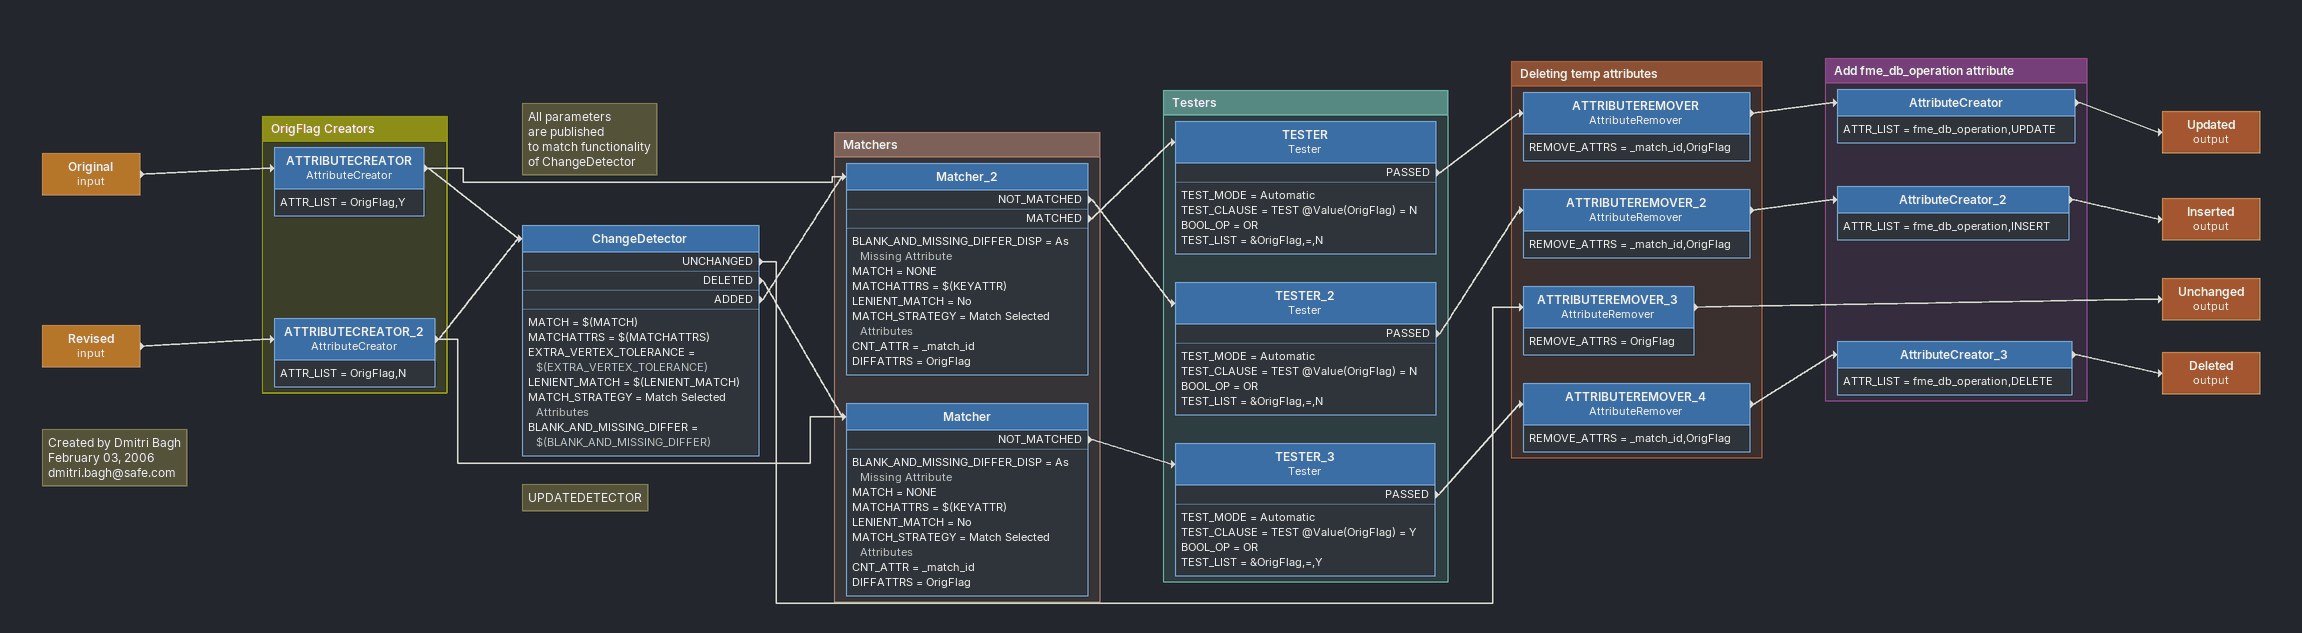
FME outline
Original (input)
    -> ATTRIBUTECREATOR
Note: Created by Dmitri Bagh / February 03, 2006 / dmitri.bagh@safe.com
Revised (input)
    -> ATTRIBUTECREATOR_2
Note: All parameters / are published / to match functionality / of ChangeDetector
Note: UPDATEDETECTOR
ChangeDetector
    MATCH = $(MATCH)
    MATCHATTRS = $(MATCHATTRS)
    EXTRA_VERTEX_TOLERANCE = $(EXTRA_VERTEX_TOLERANCE)
    LENIENT_MATCH = $(LENIENT_MATCH)
    MATCH_STRATEGY = Match Selected Attributes
    BLANK_AND_MISSING_DIFFER = $(BLANK_AND_MISSING_DIFFER)
    UNCHANGED -> ATTRIBUTEREMOVER_3
    DELETED -> Matcher
    ADDED -> Matcher_2
Updated (output)
Inserted (output)
Unchanged (output)
Deleted (output)

Bookmark: OrigFlag Creators
ATTRIBUTECREATOR: AttributeCreator
    ATTR_LIST = OrigFlag,Y
    -> ChangeDetector
    -> Matcher_2
ATTRIBUTECREATOR_2: AttributeCreator
    ATTR_LIST = OrigFlag,N
    -> ChangeDetector
    -> Matcher

Bookmark: Matchers
Matcher_2
    BLANK_AND_MISSING_DIFFER_DISP = As Missing Attribute
    MATCH = NONE
    MATCHATTRS = $(KEYATTR)
    LENIENT_MATCH = No
    MATCH_STRATEGY = Match Selected Attributes
    CNT_ATTR = _match_id
    DIFFATTRS = OrigFlag
    NOT_MATCHED -> TESTER_2
    MATCHED -> TESTER
Matcher
    BLANK_AND_MISSING_DIFFER_DISP = As Missing Attribute
    MATCH = NONE
    MATCHATTRS = $(KEYATTR)
    LENIENT_MATCH = No
    MATCH_STRATEGY = Match Selected Attributes
    CNT_ATTR = _match_id
    DIFFATTRS = OrigFlag
    NOT_MATCHED -> TESTER_3

Bookmark: Testers
TESTER: Tester
    TEST_MODE = Automatic
    TEST_CLAUSE = TEST @Value(OrigFlag) = N
    BOOL_OP = OR
    TEST_LIST = &OrigFlag,=,N
    PASSED -> ATTRIBUTEREMOVER
TESTER_2: Tester
    TEST_MODE = Automatic
    TEST_CLAUSE = TEST @Value(OrigFlag) = N
    BOOL_OP = OR
    TEST_LIST = &OrigFlag,=,N
    PASSED -> ATTRIBUTEREMOVER_2
TESTER_3: Tester
    TEST_MODE = Automatic
    TEST_CLAUSE = TEST @Value(OrigFlag) = Y
    BOOL_OP = OR
    TEST_LIST = &OrigFlag,=,Y
    PASSED -> ATTRIBUTEREMOVER_4

Bookmark: Deleting temp attributes
ATTRIBUTEREMOVER: AttributeRemover
    REMOVE_ATTRS = _match_id,OrigFlag
    -> AttributeCreator
ATTRIBUTEREMOVER_2: AttributeRemover
    REMOVE_ATTRS = _match_id,OrigFlag
    -> AttributeCreator_2
ATTRIBUTEREMOVER_3: AttributeRemover
    REMOVE_ATTRS = OrigFlag
    -> Unchanged (output)
ATTRIBUTEREMOVER_4: AttributeRemover
    REMOVE_ATTRS = _match_id,OrigFlag
    -> AttributeCreator_3

Bookmark: Add fme_db_operation attribute
AttributeCreator
    ATTR_LIST = fme_db_operation,UPDATE
    -> Updated (output)
AttributeCreator_2
    ATTR_LIST = fme_db_operation,INSERT
    -> Inserted (output)
AttributeCreator_3
    ATTR_LIST = fme_db_operation,DELETE
    -> Deleted (output)
